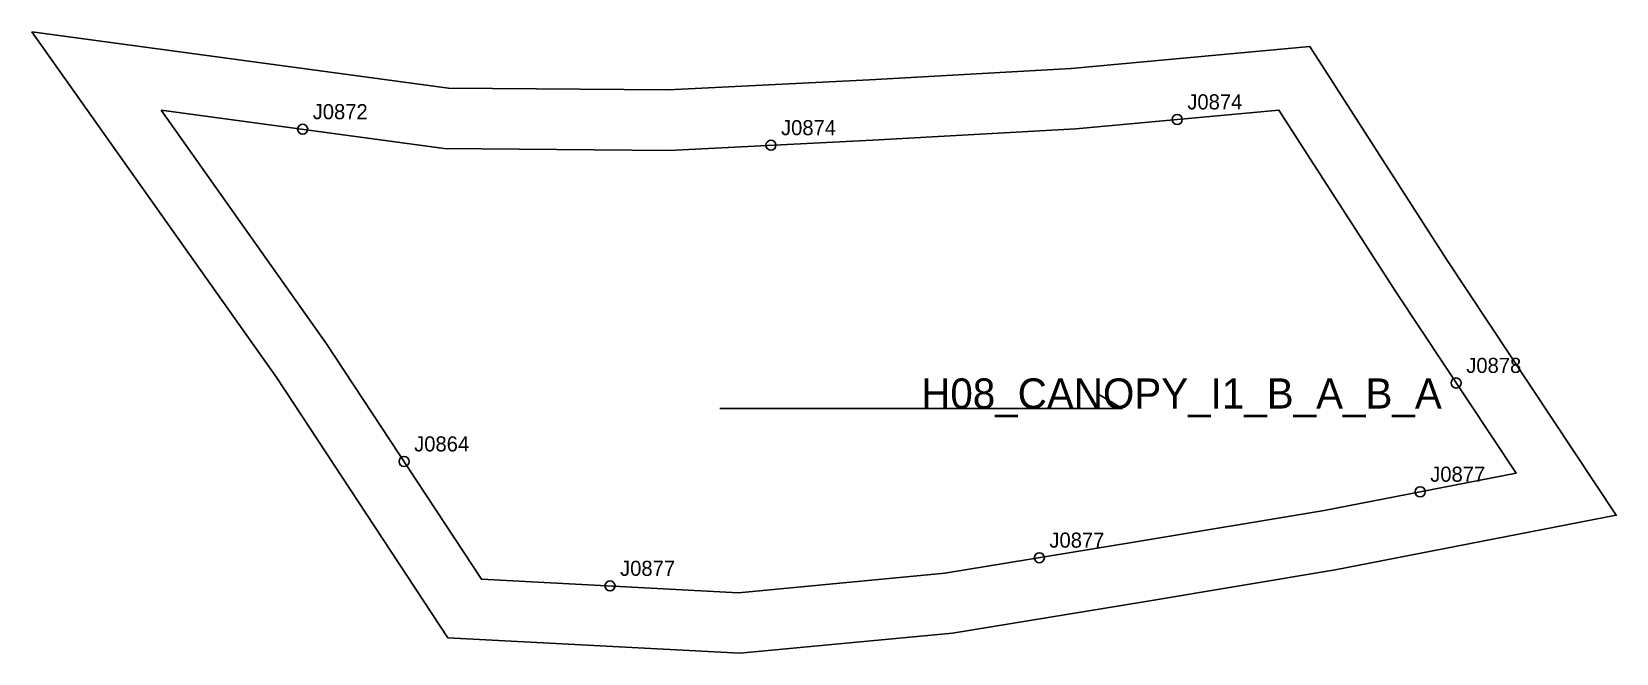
# Model space of a CAD drawing. Header units: millimetres. Extents: x -26 to 289, y -108 to 16.
import ezdxf

# ---------------------------------------------------------------- set-up
doc = ezdxf.new("R2010")
doc.units = ezdxf.units.MM
for name, color, linetype in [('CUT', 1, 'Continuous'), ('GRAIN', 3, 'Continuous'), ('LABEL', 7, 'Continuous'), ('NOTCH', 2, 'Continuous'), ('SEW', 5, 'Continuous')]:
    doc.layers.add(name, color=color, linetype=linetype)

msp = doc.modelspace()

# ---------------------------------------------------------------- linework, layer by layer
at = {"layer": 'CUT'}
msp.add_lwpolyline([(-25.73, 15.6), (57.1, 4.37), (100.75, 4), (140.76, 5.99), (180.88, 8.25), (228.29, 12.62), (255.55, -29.76), (289.21, -80.57), (233.31, -91.41), (195.28, -97.78), (157.3, -104), (115.01, -108.03), (56.97, -104.92), (22.98, -53.27), (-25.73, 15.6)], close=True, dxfattribs=at)
at = {"layer": 'GRAIN'}
for p, q in [((191.06, -59.36), (186.06, -56.36)), ((111.06, -59.36), (191.06, -59.36))]:
    msp.add_line(p, q, dxfattribs=at)
at = {"layer": 'NOTCH'}
for centre in [(28.12, -3.81), (201.95, -1.86), (121.2, -6.99), (257.39, -54.27), (48.28, -69.88), (250.23, -75.91), (174.54, -89.02), (89.21, -94.63)]:
    msp.add_circle(centre, 1, dxfattribs=at)
at = {"layer": 'SEW'}
msp.add_lwpolyline([(0, 0), (56.24, -7.63), (101, -8), (141.4, -5.99), (181.77, -3.72), (222.14, 0), (245.51, -36.32), (269.28, -72.21), (231.17, -79.6), (193.31, -85.94), (155.76, -92.09), (114.76, -96), (63.66, -93.26), (32.89, -46.5)], close=True, dxfattribs=at)

# ---------------------------------------------------------------- texts
at = {"layer": 'LABEL'}
for s, height, p in [('J0874', 3, (203.95, 0.14)), ('J0872', 3, (30.12, -1.81)), ('J0874', 3, (123.2, -4.99)), ('J0878', 3, (259.39, -52.27)), ('H08_CANOPY_I1_B_A_B_A', 6, (151.06, -59.36)), ('J0864', 3, (50.28, -67.88)), ('J0877', 3, (252.23, -73.91)), ('J0877', 3, (176.54, -87.02)), ('J0877', 3, (91.21, -92.63))]:
    msp.add_text(s, height=height, dxfattribs=at).set_placement(p)

doc.saveas('drawing.dxf')
